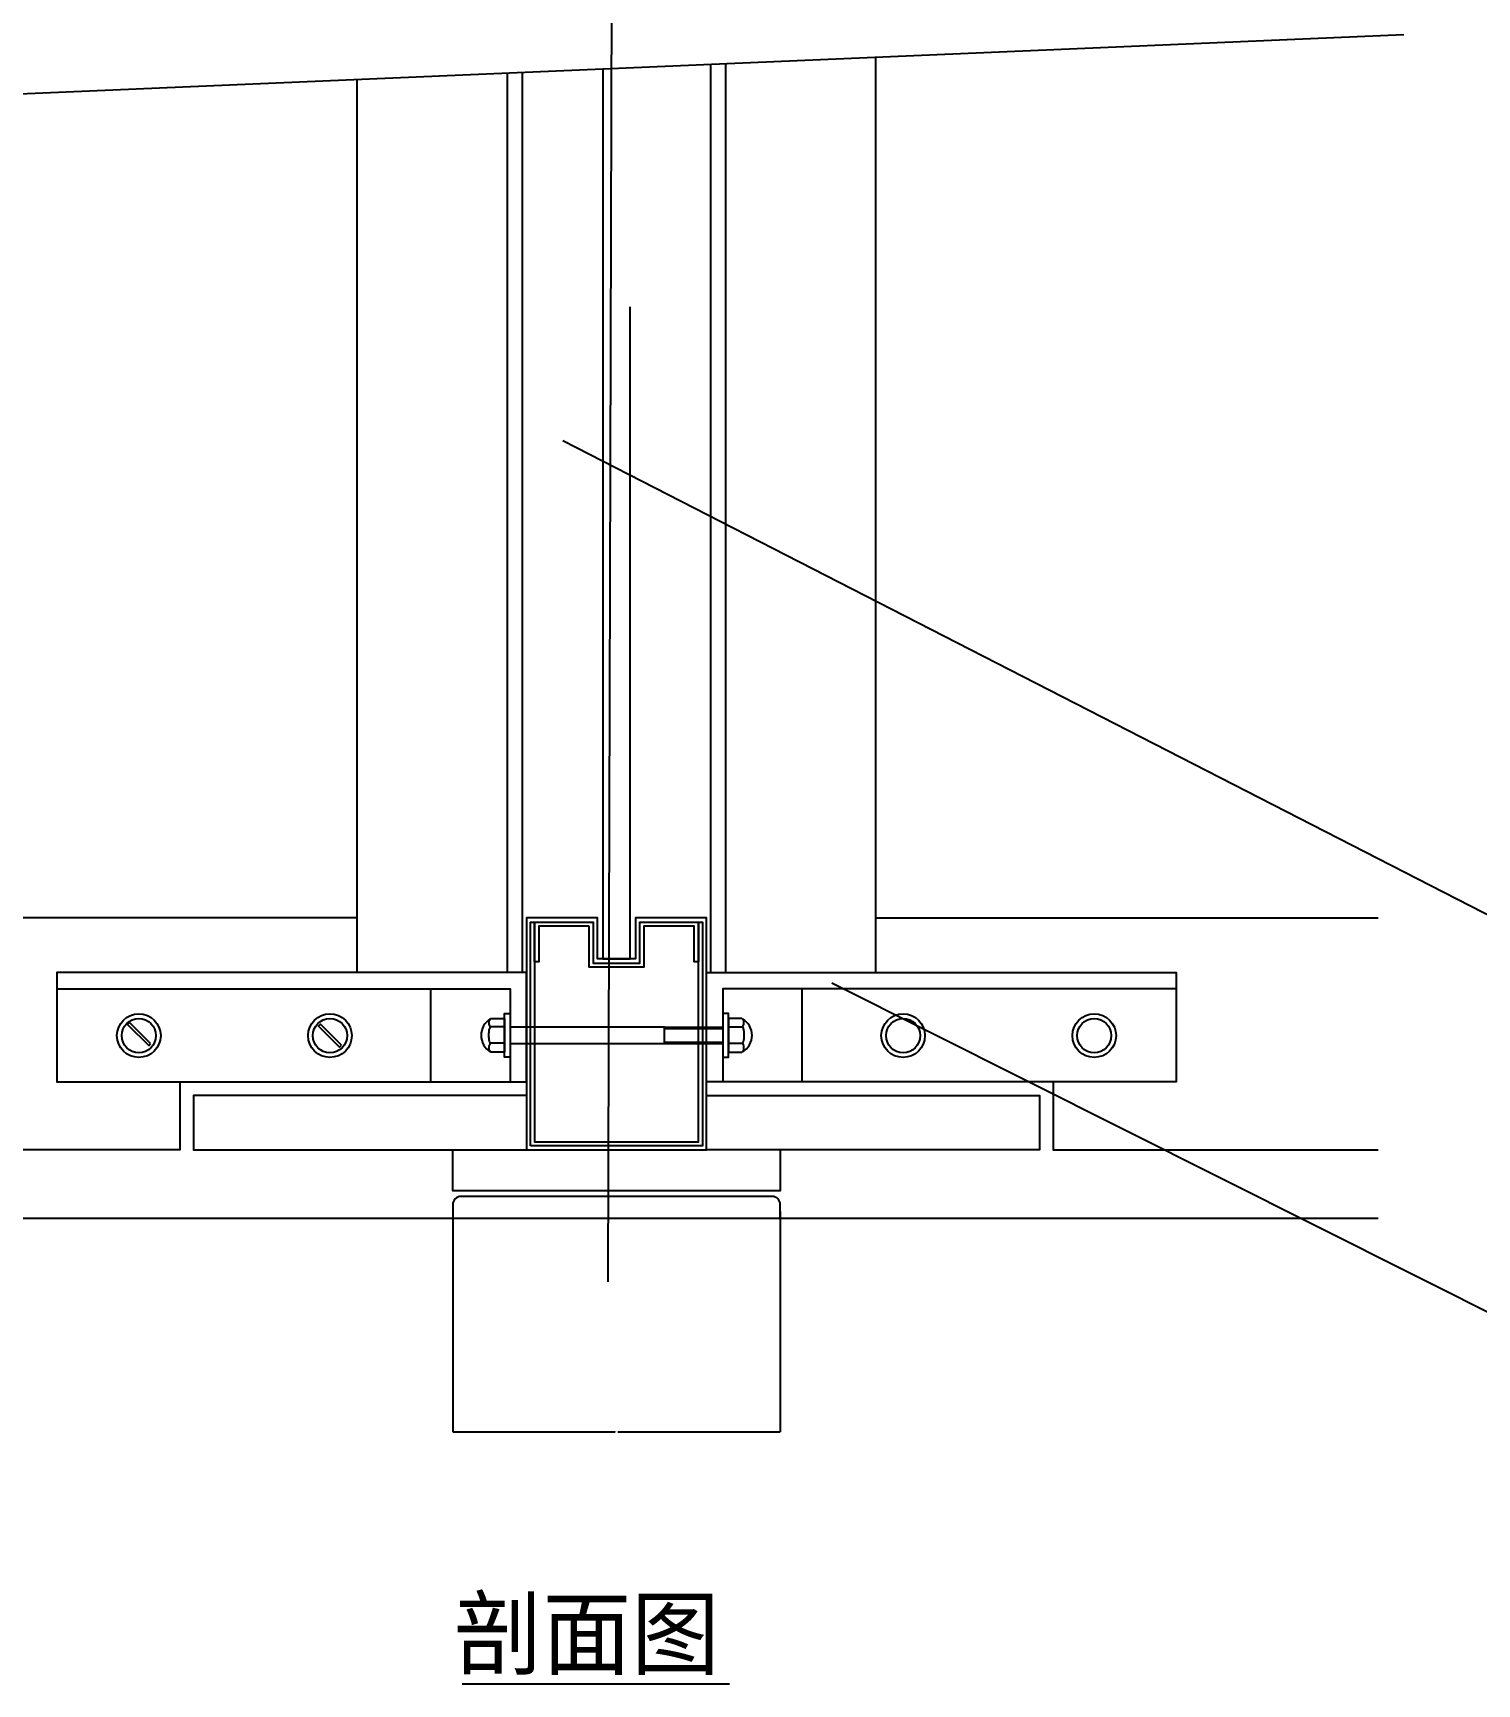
# Model space of a CAD drawing. Header units: metres. Extents: x 0 to 5442, y 0 to 7067.
# Drawn here: x 1042 to 2629, y 177 to 1992 of the extents above; entities that cross this region are included whole.
import ezdxf

# ---------------------------------------------------------------- set-up
doc = ezdxf.new("R2010")
doc.units = ezdxf.units.M
for name, color, linetype in [('2', 2, 'Continuous'), ('3', 3, 'Continuous'), ('7', 7, 'Continuous'), ('BH', 3, 'Continuous'), ('DIM', 3, 'Continuous'), ('TEXT', 3, 'Continuous')]:
    doc.layers.add(name, color=color, linetype=linetype)
doc.dimstyles.get("Standard").update_dxf_attribs({"dimtxt": 2.5, "dimasz": 2.5, "dimexe": 1.25, "dimexo": 0.625, "dimtad": 1, "dimcen": 2.5, "dimazin": 3, "dimtfac": 1, "dimtmove": 0, "dimatfit": 3})

# ---------------------------------------------------------------- blocks, each defined once
blk = doc.blocks.new('*D20')
for p, q in [((1863.6, 696.74), (1863.6, 454.67)), ((1503.6, 689.24), (1503.6, 454.67)), ((1503.85, 454.67), (1682.1, 454.67)), ((1685.1, 454.67), (1863.35, 454.67))]:
    blk.add_line(p, q)
at = {"layer": 'Defpoints'}
for p in [(1863.6, 696.74), (1503.6, 689.24), (1503.6, 454.67)]:
    blk.add_point(p, dxfattribs=at)
at = {"layer": 'DIM', "insert": (1683.6, 454.67), "char_height": 1, "attachment_point": 5}
blk.add_mtext('120', dxfattribs=at)

msp = doc.modelspace()

# ---------------------------------------------------------------- hatches: boundary and pattern name
at = {"layer": 'BH'}
h = msp.add_hatch(dxfattribs=at)
h.set_pattern_fill('AR-RROOF', scale=500)
h.paths.add_polyline_path([(1398.6, 3029.5), (846.67, 3029.5), (846.67, 2217.46), (1398.6, 2241.09)])
h.paths.add_polyline_path([(2520.52, 3029.5), (1968.6, 3029.5), (1968.6, 2265.49), (2520.52, 2289.12)])
h.paths.add_polyline_path([(2520.52, 1988.84), (1968.6, 1965.21), (1968.6, 1019.24), (2520.52, 1019.24)])
h.paths.add_polyline_path([(1398.6, 1940.81), (846.67, 1917.18), (846.67, 1019.24), (1398.6, 1019.24)])

# ---------------------------------------------------------------- linework, layer by layer
at = {"layer": '2'}
msp.add_line((846.67, 689.24), (2520.52, 689.24), dxfattribs=at)
at = {"layer": '3'}
for p, q in [((732.21, 1912.28), (2548.93, 1990.06)), ((1479.64, 839.24), (1479.64, 941.24)), ((1887.55, 839.24), (1887.55, 941.24)), ((1560.6, 899.42), (1545.91, 899.42)), ((1736.19, 899.24), (1800.6, 899.24)), ((1736.19, 897.74), (1800.6, 897.74)), ((1806.6, 899.42), (1821.28, 899.42)), ((1560.6, 881.51), (1545.91, 881.51)), ((1736.19, 882.74), (1800.6, 882.74)), ((1736.19, 881.24), (1800.6, 881.24)), ((1806.6, 881.51), (1821.28, 881.51))]:
    msp.add_line(p, q, dxfattribs=at)
for points in [[(1782.6, 764.24), (1782.6, 1019.24), (1704.6, 1019.24), (1704.6, 974.24), (1662.6, 974.24), (1662.6, 1019.24), (1584.6, 1019.24), (1584.6, 764.24)], [(1589.1, 768.74), (1589.1, 1014.74), (1593.6, 1014.74), (1593.6, 773.24), (1773.6, 773.24), (1773.6, 1014.74), (1778.1, 1014.74), (1778.1, 768.74)], [(1653.6, 1010.24), (1598.1, 1010.24), (1598.1, 971.06), (1593.6, 971.06), (1593.6, 1014.74), (1658.1, 1014.74), (1658.1, 969.74), (1709.1, 969.74), (1709.1, 1014.74), (1773.6, 1014.74), (1773.6, 971.06), (1769.1, 971.06), (1769.1, 1010.24), (1713.6, 1010.24), (1713.6, 965.24), (1653.6, 965.24)], [(1566.6, 914.24), (1566.6, 866.24), (1560.6, 866.24), (1560.6, 914.24)], [(1800.6, 914.24), (1800.6, 866.24), (1806.6, 866.24), (1806.6, 914.24)], [(1171.54, 881.13), (1148.41, 904.26), (1146.29, 902.14), (1169.42, 879.01)], [(1381.23, 879.45), (1358.09, 902.59), (1355.97, 900.47), (1379.1, 877.33)], [(1736.19, 899.24), (1566.6, 899.24), (1566.6, 881.24), (1736.19, 881.24)]]:
    msp.add_lwpolyline(points, close=True, dxfattribs=at)
for points in [[(1068.6, 941.24), (1068.6, 839.24), (1566.6, 839.24)], [(2298.6, 941.24), (2298.6, 839.24), (1800.6, 839.24)], [(1863.6, 764.24), (1863.6, 719.24), (1503.6, 719.24), (1503.6, 764.24)]]:
    msp.add_lwpolyline(points, dxfattribs=at)
for points in [[(1560.6, 871.88), (1545.91, 871.88, -0.41), (1544.07, 873.72, -0.15), (1544.07, 879.68, -0.41), (1545.91, 881.51, -0.41), (1544.07, 883.35, -0.11), (1544.07, 897.59, -0.41), (1545.91, 899.42, -0.41), (1544.07, 901.26, -0.16), (1544.07, 906.77, -0.41), (1545.91, 908.6), (1560.6, 908.6)], [(1806.6, 871.88), (1821.28, 871.88, 0.41), (1823.12, 873.72, 0.15), (1823.12, 879.68, 0.41), (1821.28, 881.51, 0.41), (1823.12, 883.35, 0.11), (1823.12, 897.59, 0.41), (1821.28, 899.42, 0.41), (1823.12, 901.26, 0.16), (1823.12, 906.77, 0.41), (1821.28, 908.6), (1806.6, 908.6)]]:
    msp.add_lwpolyline(points, format="xyb", close=True, dxfattribs=at)
msp.add_lwpolyline([(1863.6, 689.24), (1863.6, 704.24, 0.41), (1854.6, 713.24), (1512.6, 713.24, 0.41), (1503.6, 704.24), (1503.6, 689.24)], format="xyb", dxfattribs=at)
for centre, radius in [((1158.6, 889.96), 24), ((1158.6, 889.96), 18.81), ((1368.6, 889.96), 24), ((1368.6, 889.96), 18.81), ((1998.6, 889.96), 24), ((1998.6, 889.96), 18.81), ((2208.6, 889.96), 24), ((2208.6, 889.96), 18.81)]:
    msp.add_circle(centre, radius, dxfattribs=at)
for centre, start, end in [((1555.75, 890.24), 121.1, 238.9), ((1811.45, 890.24), 301.1, 58.9)]:
    msp.add_arc(centre, 21.06, start, end, dxfattribs=at)
at = {"layer": '7'}
for p, q in [((1968.6, 959.24), (1968.6, 1965.21)), ((1563.6, 959.24), (1563.6, 1947.87)), ((1580.1, 959.24), (1580.1, 1948.58)), ((1787.1, 959.24), (1787.1, 1957.44)), ((1803.6, 959.24), (1803.6, 1958.15)), ((1398.6, 959.24), (1398.6, 1940.81)), ((1398.6, 1019.24), (846.67, 1019.24)), ((1968.6, 1019.24), (2520.52, 1019.24))]:
    msp.add_line(p, q, dxfattribs=at)
for points in [[(1668.6, 1952.37), (1668.6, 974.24), (1698.6, 974.24), (1698.6, 1690.98)], [(1203.6, 839.24), (1203.6, 764.24), (846.67, 764.24)], [(2163.6, 839.24), (2163.6, 764.24), (2520.52, 764.24)], [(1584.6, 824.24), (1218.6, 824.24), (1218.6, 764.24), (1584.6, 764.24)], [(1782.6, 824.24), (2148.6, 824.24), (2148.6, 764.24), (1782.6, 764.24)]]:
    msp.add_lwpolyline(points, dxfattribs=at)
for points in [[(1584.6, 959.24), (1068.6, 959.24), (1068.6, 941.24), (1566.6, 941.24), (1566.6, 839.24), (1584.6, 839.24)], [(1782.6, 959.24), (2298.6, 959.24), (2298.6, 941.24), (1800.6, 941.24), (1800.6, 839.24), (1782.6, 839.24)]]:
    msp.add_lwpolyline(points, close=True, dxfattribs=at)
at = {"layer": 'DIM'}
msp.add_line((1674.33, 619.41), (1683.6, 3714.38), dxfattribs=at)
at = {"layer": 'TEXT'}
msp.add_line((1513.83, 177.38), (1807.71, 177.38), dxfattribs=at)

# ---------------------------------------------------------------- texts
msp.add_text('剖面图', height=75, dxfattribs=at).set_placement((1504.64, 195.31))

# ---------------------------------------------------------------- dimensions: what is measured, and where the dimension line sits
at = {"layer": 'DIM'}
dim = msp.add_linear_dim(base=(1503.6, 454.67), p1=(1503.6, 689.24), p2=(1863.6, 696.74), text='120', dimstyle='Standard', dxfattribs=at)
dim.commit()
dim.dimension.update_dxf_attribs({"geometry": '*D20', "text_midpoint": (1683.6, 454.67)})

# ---------------------------------------------------------------- leaders
for points in [[(1624.66, 1544.08), (2665.14, 1010.69)], [(1920.05, 948.07), (2667.24, 573.09)]]:
    msp.add_leader(points, dimstyle='Standard', dxfattribs=at)

doc.saveas('drawing.dxf')
